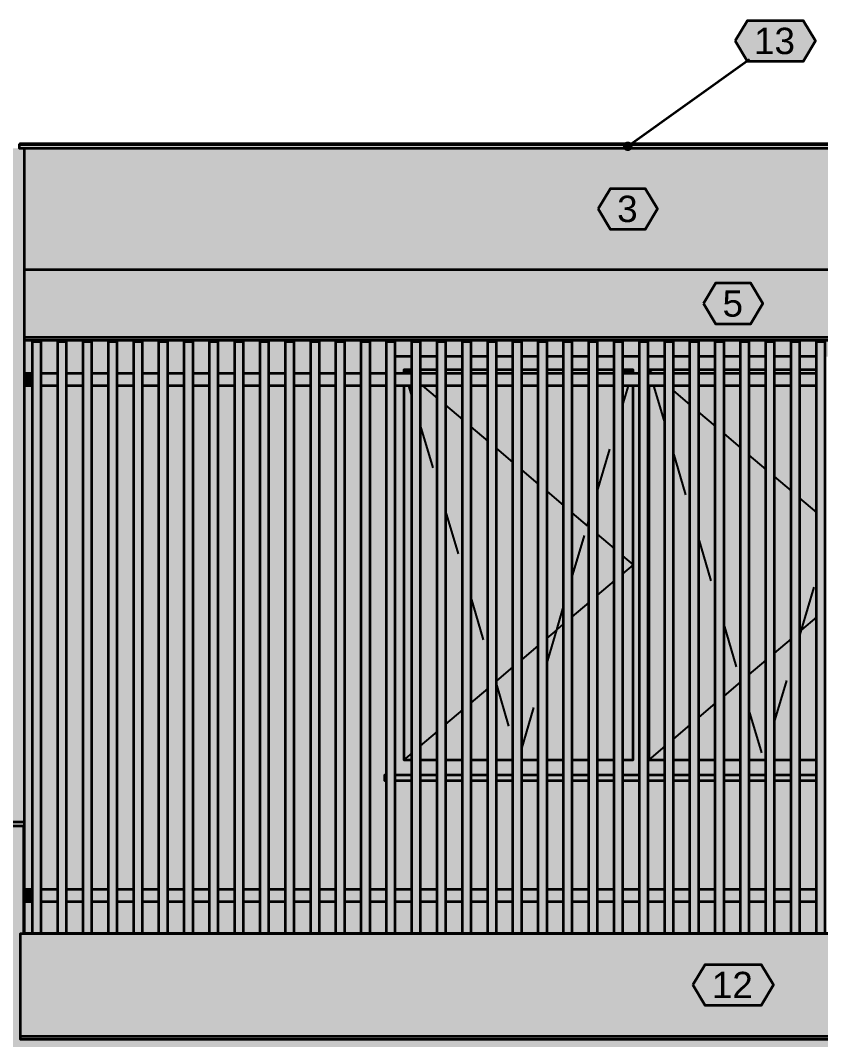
# Model space of a CAD drawing. Header units: metres. Extents: x -13 to 135, y -1 to 10.
# Drawn here: x 123.734 to 127.532, y 5.647 to 10.484 of the extents above; entities that cross this region are included whole.
import ezdxf

# ---------------------------------------------------------------- set-up
doc = ezdxf.new("R2010")
doc.units = ezdxf.units.M
doc.linetypes.add('KRESKOWA', pattern=[5.25, 4.2, -1.05])
doc.layers.add('A-ELEWACJE', color=7, linetype='Continuous', lineweight=35)
doc.layers.add('A-OPISY', color=2, linetype='Continuous', lineweight=25)
doc.styles.add('PL_ARIAL', font='arial.ttf')

msp = doc.modelspace()

# ---------------------------------------------------------------- hatches: boundary and pattern name
at = {"layer": 'A-ELEWACJE', "true_color": 0xf5f4f1}
for points in [[(120.1293, 9.876), (123.7293, 9.876), (123.7543, 9.876), (123.7543, 9.302), (123.7543, 9.3), (123.7543, 8.98), (123.7543, 8.965), (123.7543, 8.81), (123.7543, 8.75), (123.7543, 6.68), (120.7843, 6.68), (120.6593, 6.68), (120.6493, 6.68), (120.1293, 6.68)], [(130.4793, 8.98), (130.4793, 8.965), (123.7543, 8.965), (123.7543, 8.98)], [(123.7343, 5.647), (123.7343, 5.662), (130.4993, 5.662), (130.4993, 5.647)]]:
    msp.add_hatch(color=7, dxfattribs=at).paths.add_polyline_path(points)
at = {"layer": 'A-ELEWACJE', "true_color": 0x75787b}
for points in [[(129.5043, 9.876), (123.7293, 9.876), (123.7293, 9.896), (129.5043, 9.896)], [(125.4643, 6.875), (125.4643, 6.904), (125.4718, 6.904), (125.4718, 6.875)], [(125.5118, 6.875), (125.5118, 6.904), (125.5918, 6.904), (125.5918, 6.875)], [(125.6318, 6.875), (125.6318, 6.904), (125.7118, 6.904), (125.7118, 6.875)], [(125.7518, 6.875), (125.7518, 6.904), (125.8318, 6.904), (125.8318, 6.875)], [(125.8718, 6.875), (125.8718, 6.904), (125.9518, 6.904), (125.9518, 6.875)], [(125.9918, 6.875), (125.9918, 6.904), (126.0718, 6.904), (126.0718, 6.875)], [(126.1118, 6.875), (126.1118, 6.904), (126.1918, 6.904), (126.1918, 6.875)], [(126.2318, 6.875), (126.2318, 6.904), (126.3118, 6.904), (126.3118, 6.875)], [(126.3518, 6.875), (126.3518, 6.904), (126.4318, 6.904), (126.4318, 6.875)], [(126.4718, 6.875), (126.4718, 6.904), (126.5518, 6.904), (126.5518, 6.875)], [(126.5918, 6.875), (126.5918, 6.904), (126.6718, 6.904), (126.6718, 6.875)], [(126.7118, 6.875), (126.7118, 6.904), (126.7918, 6.904), (126.7918, 6.875)], [(126.8318, 6.875), (126.8318, 6.904), (126.9118, 6.904), (126.9118, 6.875)], [(126.9518, 6.875), (126.9518, 6.904), (127.0318, 6.904), (127.0318, 6.875)], [(127.0718, 6.875), (127.0718, 6.904), (127.1518, 6.904), (127.1518, 6.875)], [(127.1918, 6.875), (127.1918, 6.904), (127.2718, 6.904), (127.2718, 6.875)], [(127.3118, 6.875), (127.3118, 6.904), (127.3918, 6.904), (127.3918, 6.875)], [(127.4318, 6.875), (127.4318, 6.904), (127.5118, 6.904), (127.5118, 6.875)], [(120.1043, 6.66), (120.1043, 6.68), (123.7543, 6.68), (123.7543, 6.66)]]:
    msp.add_hatch(color=7, dxfattribs=at).paths.add_polyline_path(points)
at = {"layer": 'A-ELEWACJE', "true_color": 0x606060}
for points in [[(123.7543, 9.876), (125.4793, 9.876), (127.8793, 9.876), (129.4793, 9.876), (129.4793, 9.302), (123.7543, 9.302)], [(123.7543, 8.965), (129.4793, 8.965), (129.4793, 8.81), (129.4718, 8.81), (129.4718, 8.96), (129.4318, 8.96), (129.4318, 8.81), (129.3518, 8.81), (129.3518, 8.96), (129.3118, 8.96), (129.3118, 8.81), (129.2318, 8.81), (129.2318, 8.96), (129.1918, 8.96), (129.1918, 8.81), (129.1118, 8.81), (129.1118, 8.96), (129.0718, 8.96), (129.0718, 8.81), (128.9918, 8.81), (128.9918, 8.96), (128.9518, 8.96), (128.9518, 8.81), (128.8718, 8.81), (128.8718, 8.96), (128.8318, 8.96), (128.8318, 8.81), (128.7518, 8.81), (128.7518, 8.96), (128.7118, 8.96), (128.7118, 8.81), (128.6318, 8.81), (128.6318, 8.96), (128.5918, 8.96), (128.5918, 8.81), (128.5118, 8.81), (128.5118, 8.96), (128.4718, 8.96), (128.4718, 8.81), (128.3918, 8.81), (128.3918, 8.96), (128.3518, 8.96), (128.3518, 8.81), (128.2718, 8.81), (128.2718, 8.96), (128.2318, 8.96), (128.2318, 8.81), (128.1518, 8.81), (128.1518, 8.96), (128.1118, 8.96), (128.1118, 8.81), (128.0318, 8.81), (128.0318, 8.96), (127.9918, 8.96), (127.9918, 8.81), (127.9118, 8.81), (127.9118, 8.96), (127.8718, 8.96), (127.8718, 8.81), (127.8673, 8.81), (127.8673, 8.888), (127.7918, 8.888), (127.7918, 8.96), (127.7518, 8.96), (127.7518, 8.888), (127.6718, 8.888), (127.6718, 8.96), (127.6318, 8.96), (127.6318, 8.888), (127.5518, 8.888), (127.5518, 8.96), (127.5118, 8.96), (127.5118, 8.888), (127.4318, 8.888), (127.4318, 8.96), (127.3918, 8.96), (127.3918, 8.888), (127.3118, 8.888), (127.3118, 8.96), (127.2718, 8.96), (127.2718, 8.888), (127.1918, 8.888), (127.1918, 8.96), (127.1518, 8.96), (127.1518, 8.888), (127.0718, 8.888), (127.0718, 8.96), (127.0318, 8.96), (127.0318, 8.888), (126.9518, 8.888), (126.9518, 8.96), (126.9118, 8.96), (126.9118, 8.888), (126.8318, 8.888), (126.8318, 8.96), (126.7918, 8.96), (126.7918, 8.888), (126.7118, 8.888), (126.7118, 8.96), (126.6718, 8.96), (126.6718, 8.888), (126.5918, 8.888), (126.5918, 8.96), (126.5518, 8.96), (126.5518, 8.888), (126.4718, 8.888), (126.4718, 8.96), (126.4318, 8.96), (126.4318, 8.888), (126.3518, 8.888), (126.3518, 8.96), (126.3118, 8.96), (126.3118, 8.888), (126.2318, 8.888), (126.2318, 8.96), (126.1918, 8.96), (126.1918, 8.888), (126.1118, 8.888), (126.1118, 8.96), (126.0718, 8.96), (126.0718, 8.888), (125.9918, 8.888), (125.9918, 8.96), (125.9518, 8.96), (125.9518, 8.888), (125.8718, 8.888), (125.8718, 8.96), (125.8318, 8.96), (125.8318, 8.888), (125.7518, 8.888), (125.7518, 8.96), (125.7118, 8.96), (125.7118, 8.888), (125.6318, 8.888), (125.6318, 8.96), (125.5918, 8.96), (125.5918, 8.888), (125.5118, 8.888), (125.5118, 8.96), (125.4718, 8.96), (125.4718, 8.81), (125.3918, 8.81), (125.3918, 8.96), (125.3518, 8.96), (125.3518, 8.81), (125.2718, 8.81), (125.2718, 8.96), (125.2318, 8.96), (125.2318, 8.81), (125.1518, 8.81), (125.1518, 8.96), (125.1118, 8.96), (125.1118, 8.81), (125.0318, 8.81), (125.0318, 8.96), (124.9918, 8.96), (124.9918, 8.81), (124.9118, 8.81), (124.9118, 8.96), (124.8718, 8.96), (124.8718, 8.81), (124.7918, 8.81), (124.7918, 8.96), (124.7518, 8.96), (124.7518, 8.81), (124.6718, 8.81), (124.6718, 8.96), (124.6318, 8.96), (124.6318, 8.81), (124.5518, 8.81), (124.5518, 8.96), (124.5118, 8.96), (124.5118, 8.81), (124.4318, 8.81), (124.4318, 8.96), (124.3918, 8.96), (124.3918, 8.81), (124.3118, 8.81), (124.3118, 8.96), (124.2718, 8.96), (124.2718, 8.81), (124.1918, 8.81), (124.1918, 8.96), (124.1518, 8.96), (124.1518, 8.81), (124.0718, 8.81), (124.0718, 8.96), (124.0318, 8.96), (124.0318, 8.81), (123.9518, 8.81), (123.9518, 8.96), (123.9118, 8.96), (123.9118, 8.81), (123.8318, 8.81), (123.8318, 8.96), (123.7918, 8.96), (123.7918, 8.81), (123.7543, 8.81)], [(123.7543, 8.75), (123.7918, 8.75), (123.7918, 6.36), (123.7543, 6.36)], [(123.8318, 8.75), (123.9118, 8.75), (123.9118, 6.36), (123.8318, 6.36)], [(123.9518, 8.75), (124.0318, 8.75), (124.0318, 6.36), (123.9518, 6.36)], [(124.0718, 8.75), (124.1518, 8.75), (124.1518, 6.36), (124.0718, 6.36)], [(124.1918, 8.75), (124.2718, 8.75), (124.2718, 6.36), (124.1918, 6.36)], [(124.3118, 8.75), (124.3918, 8.75), (124.3918, 6.36), (124.3118, 6.36)], [(124.4318, 8.75), (124.5118, 8.75), (124.5118, 6.36), (124.4318, 6.36)], [(124.5518, 8.75), (124.6318, 8.75), (124.6318, 6.36), (124.5518, 6.36)], [(124.6718, 8.75), (124.7518, 8.75), (124.7518, 6.36), (124.6718, 6.36)], [(124.7918, 8.75), (124.8718, 8.75), (124.8718, 6.36), (124.7918, 6.36)], [(124.9118, 8.75), (124.9918, 8.75), (124.9918, 6.36), (124.9118, 6.36)], [(125.0318, 8.75), (125.1118, 8.75), (125.1118, 6.36), (125.0318, 6.36)], [(125.1518, 8.75), (125.2318, 8.75), (125.2318, 6.36), (125.1518, 6.36)], [(125.2718, 8.75), (125.3518, 8.75), (125.3518, 6.36), (125.2718, 6.36)], [(125.3918, 8.75), (125.4718, 8.75), (125.4718, 6.904), (125.4643, 6.904), (125.4643, 6.875), (125.4718, 6.875), (125.4718, 6.36), (125.3918, 6.36)], [(125.5918, 6.875), (125.5918, 6.36), (125.5118, 6.36), (125.5118, 6.875)], [(125.7118, 6.875), (125.7118, 6.36), (125.6318, 6.36), (125.6318, 6.875)], [(125.8318, 6.875), (125.8318, 6.36), (125.7518, 6.36), (125.7518, 6.875)], [(125.9518, 6.875), (125.9518, 6.36), (125.8718, 6.36), (125.8718, 6.875)], [(126.0718, 6.875), (126.0718, 6.36), (125.9918, 6.36), (125.9918, 6.875)], [(126.1118, 6.36), (126.1118, 6.875), (126.1918, 6.875), (126.1918, 6.36)], [(126.2318, 6.36), (126.2318, 6.875), (126.3118, 6.875), (126.3118, 6.36)], [(126.3518, 6.36), (126.3518, 6.875), (126.4318, 6.875), (126.4318, 6.36)], [(126.4718, 6.36), (126.4718, 6.875), (126.5518, 6.875), (126.5518, 6.36)], [(126.5918, 6.36), (126.5918, 6.875), (126.6718, 6.875), (126.6718, 6.36)], [(126.7118, 6.36), (126.7118, 6.875), (126.7918, 6.875), (126.7918, 6.36)], [(126.8318, 6.36), (126.8318, 6.875), (126.9118, 6.875), (126.9118, 6.36)], [(126.9518, 6.875), (127.0318, 6.875), (127.0318, 6.36), (126.9518, 6.36)], [(127.0718, 6.875), (127.1518, 6.875), (127.1518, 6.36), (127.0718, 6.36)], [(127.1918, 6.875), (127.2718, 6.875), (127.2718, 6.36), (127.1918, 6.36)], [(127.3918, 6.875), (127.3918, 6.36), (127.3118, 6.36), (127.3118, 6.875)], [(127.5118, 6.875), (127.5118, 6.36), (127.4318, 6.36), (127.4318, 6.875)], [(123.7543, 6.3), (123.7918, 6.3), (123.7918, 6.152), (123.7543, 6.152)], [(123.8318, 6.152), (123.8318, 6.3), (123.9118, 6.3), (123.9118, 6.152)], [(124.0318, 6.152), (123.9518, 6.152), (123.9518, 6.3), (124.0318, 6.3)], [(124.1518, 6.152), (124.0718, 6.152), (124.0718, 6.3), (124.1518, 6.3)], [(124.2718, 6.152), (124.1918, 6.152), (124.1918, 6.3), (124.2718, 6.3)], [(124.3918, 6.152), (124.3118, 6.152), (124.3118, 6.3), (124.3918, 6.3)], [(124.5118, 6.152), (124.4318, 6.152), (124.4318, 6.3), (124.5118, 6.3)], [(124.6318, 6.3), (124.6318, 6.152), (124.5518, 6.152), (124.5518, 6.3)], [(124.7518, 6.3), (124.7518, 6.152), (124.6718, 6.152), (124.6718, 6.3)], [(124.8718, 6.3), (124.8718, 6.152), (124.7918, 6.152), (124.7918, 6.3)], [(124.9918, 6.3), (124.9918, 6.152), (124.9118, 6.152), (124.9118, 6.3)], [(125.0318, 6.152), (125.0318, 6.3), (125.1118, 6.3), (125.1118, 6.152)], [(125.2318, 6.3), (125.2318, 6.152), (125.1518, 6.152), (125.1518, 6.3)], [(125.3518, 6.3), (125.3518, 6.152), (125.2718, 6.152), (125.2718, 6.3)], [(125.4718, 6.3), (125.4718, 6.152), (125.3918, 6.152), (125.3918, 6.3)], [(125.5918, 6.3), (125.5918, 6.152), (125.5118, 6.152), (125.5118, 6.3)], [(125.7118, 6.3), (125.7118, 6.152), (125.6318, 6.152), (125.6318, 6.3)], [(125.8318, 6.3), (125.8318, 6.152), (125.7518, 6.152), (125.7518, 6.3)], [(125.9518, 6.3), (125.9518, 6.152), (125.8718, 6.152), (125.8718, 6.3)], [(126.0718, 6.3), (126.0718, 6.152), (125.9918, 6.152), (125.9918, 6.3)], [(126.1118, 6.152), (126.1118, 6.3), (126.1918, 6.3), (126.1918, 6.152)], [(126.2318, 6.152), (126.2318, 6.3), (126.3118, 6.3), (126.3118, 6.152)], [(126.3518, 6.152), (126.3518, 6.3), (126.4318, 6.3), (126.4318, 6.152)], [(126.4718, 6.152), (126.4718, 6.3), (126.5518, 6.3), (126.5518, 6.152)], [(126.5918, 6.152), (126.5918, 6.3), (126.6718, 6.3), (126.6718, 6.152)], [(126.7118, 6.152), (126.7118, 6.3), (126.7918, 6.3), (126.7918, 6.152)], [(126.8318, 6.152), (126.8318, 6.3), (126.9118, 6.3), (126.9118, 6.152)], [(126.9518, 6.3), (127.0318, 6.3), (127.0318, 6.152), (126.9518, 6.152)], [(127.0718, 6.3), (127.1518, 6.3), (127.1518, 6.152), (127.0718, 6.152)], [(127.1918, 6.3), (127.2718, 6.3), (127.2718, 6.152), (127.1918, 6.152)], [(127.3918, 6.3), (127.3918, 6.152), (127.3118, 6.152), (127.3118, 6.3)], [(127.5118, 6.3), (127.5118, 6.152), (127.4318, 6.152), (127.4318, 6.3)]]:
    msp.add_hatch(color=7, dxfattribs=at).paths.add_polyline_path(points)
at = {"layer": 'A-ELEWACJE', "true_color": 0x797d80}
for points in [[(123.7543, 9.302), (130.4793, 9.302), (130.4793, 9.3), (123.7543, 9.3)], [(123.7543, 6.152), (130.4793, 6.152), (130.4793, 6.15), (123.7543, 6.15)]]:
    msp.add_hatch(color=7, dxfattribs=at).paths.add_polyline_path(points)
at = {"layer": 'A-ELEWACJE', "true_color": 0xbab7af}
msp.add_hatch(color=7, dxfattribs=at).paths.add_polyline_path([(123.7543, 9.3), (130.4793, 9.3), (130.4793, 8.98), (123.7543, 8.98)])
at = {"layer": 'A-ELEWACJE', "true_color": 0xa37650}
for points in [[(123.7918, 8.96), (123.8318, 8.96), (123.8318, 6.152), (123.7918, 6.152)], [(123.9518, 8.96), (123.9518, 6.152), (123.9118, 6.152), (123.9118, 8.96)], [(124.0318, 8.96), (124.0718, 8.96), (124.0718, 6.152), (124.0318, 6.152)], [(124.1918, 8.96), (124.1918, 6.152), (124.1518, 6.152), (124.1518, 8.96)], [(124.3118, 8.96), (124.3118, 6.152), (124.2718, 6.152), (124.2718, 8.96)], [(124.3918, 8.96), (124.4318, 8.96), (124.4318, 6.152), (124.3918, 6.152)], [(124.5518, 8.96), (124.5518, 6.152), (124.5118, 6.152), (124.5118, 8.96)], [(124.6718, 8.96), (124.6718, 6.152), (124.6318, 6.152), (124.6318, 8.96)], [(124.7518, 8.96), (124.7918, 8.96), (124.7918, 6.152), (124.7518, 6.152)], [(124.9118, 8.96), (124.9118, 6.152), (124.8718, 6.152), (124.8718, 8.96)], [(125.0318, 8.96), (125.0318, 6.152), (124.9918, 6.152), (124.9918, 8.96)], [(125.1118, 8.96), (125.1518, 8.96), (125.1518, 6.152), (125.1118, 6.152)], [(125.2718, 8.96), (125.2718, 6.152), (125.2318, 6.152), (125.2318, 8.96)], [(125.3918, 8.96), (125.3918, 6.152), (125.3518, 6.152), (125.3518, 8.96)], [(125.4718, 8.96), (125.5118, 8.96), (125.5118, 6.152), (125.4718, 6.152)], [(125.6318, 8.96), (125.6318, 6.152), (125.5918, 6.152), (125.5918, 8.96)], [(125.7518, 8.96), (125.7518, 6.152), (125.7118, 6.152), (125.7118, 8.96)], [(125.8718, 8.96), (125.8718, 6.152), (125.8318, 6.152), (125.8318, 8.96)], [(125.9518, 8.96), (125.9918, 8.96), (125.9918, 6.152), (125.9518, 6.152)], [(126.1118, 8.96), (126.1118, 6.152), (126.0718, 6.152), (126.0718, 8.96)], [(126.2318, 8.96), (126.2318, 6.152), (126.1918, 6.152), (126.1918, 8.96)], [(126.3118, 8.96), (126.3518, 8.96), (126.3518, 6.152), (126.3118, 6.152)], [(126.4718, 8.96), (126.4718, 6.152), (126.4318, 6.152), (126.4318, 8.96)], [(126.5918, 8.96), (126.5918, 6.152), (126.5518, 6.152), (126.5518, 8.96)], [(126.6718, 8.96), (126.7118, 8.96), (126.7118, 6.152), (126.6718, 6.152)], [(126.8318, 8.96), (126.8318, 6.152), (126.7918, 6.152), (126.7918, 8.96)], [(126.9518, 8.96), (126.9518, 6.152), (126.9118, 6.152), (126.9118, 8.96)], [(127.0318, 8.96), (127.0718, 8.96), (127.0718, 6.152), (127.0318, 6.152)], [(127.1918, 8.96), (127.1918, 6.152), (127.1518, 6.152), (127.1518, 8.96)], [(127.3118, 8.96), (127.3118, 6.152), (127.2718, 6.152), (127.2718, 8.96)], [(127.3918, 8.96), (127.4318, 8.96), (127.4318, 6.152), (127.3918, 6.152)], [(127.5518, 8.96), (127.5518, 6.152), (127.5118, 6.152), (127.5118, 8.96)]]:
    msp.add_hatch(color=7, dxfattribs=at).paths.add_polyline_path(points)
at = {"layer": 'A-ELEWACJE', "true_color": 0x6a6d70}
for points in [[(125.5543, 8.825), (125.5543, 8.81), (125.5118, 8.81), (125.5118, 8.888), (125.5918, 8.888), (125.5918, 8.825)], [(125.6318, 8.825), (125.6318, 8.888), (125.7118, 8.888), (125.7118, 8.825)], [(125.7518, 8.825), (125.7518, 8.888), (125.8318, 8.888), (125.8318, 8.825)], [(125.8718, 8.825), (125.8718, 8.888), (125.9518, 8.888), (125.9518, 8.825)], [(125.9918, 8.825), (125.9918, 8.888), (126.0718, 8.888), (126.0718, 8.825)], [(126.1118, 8.825), (126.1118, 8.888), (126.1918, 8.888), (126.1918, 8.825)], [(126.2318, 8.825), (126.2318, 8.888), (126.3118, 8.888), (126.3118, 8.825)], [(126.3518, 8.825), (126.3518, 8.888), (126.4318, 8.888), (126.4318, 8.825)], [(126.4718, 8.825), (126.4718, 8.888), (126.5518, 8.888), (126.5518, 8.825)], [(126.6418, 8.825), (126.5918, 8.825), (126.5918, 8.888), (126.6718, 8.888), (126.6718, 8.81), (126.6418, 8.81)], [(126.7168, 8.825), (126.7168, 8.81), (126.7118, 8.81), (126.7118, 8.888), (126.7918, 8.888), (126.7918, 8.825)], [(126.8318, 8.825), (126.8318, 8.888), (126.9118, 8.888), (126.9118, 8.825)], [(126.9518, 8.825), (126.9518, 8.888), (127.0318, 8.888), (127.0318, 8.825)], [(127.0718, 8.825), (127.0718, 8.888), (127.1518, 8.888), (127.1518, 8.825)], [(127.1918, 8.825), (127.1918, 8.888), (127.2718, 8.888), (127.2718, 8.825)], [(127.3118, 8.825), (127.3118, 8.888), (127.3918, 8.888), (127.3918, 8.825)], [(127.4318, 8.825), (127.4318, 8.888), (127.5118, 8.888), (127.5118, 8.825)], [(125.5918, 6.975), (125.5918, 6.904), (125.5118, 6.904), (125.5118, 8.75), (125.5543, 8.75), (125.5543, 6.975)], [(126.6418, 6.975), (126.6418, 8.75), (126.6718, 8.75), (126.6718, 6.904), (126.5918, 6.904), (126.5918, 6.975)], [(126.7168, 6.975), (126.7918, 6.975), (126.7918, 6.904), (126.7118, 6.904), (126.7118, 8.75), (126.7168, 8.75)], [(125.7118, 6.975), (125.7118, 6.904), (125.6318, 6.904), (125.6318, 6.975)], [(125.8318, 6.975), (125.8318, 6.904), (125.7518, 6.904), (125.7518, 6.975)], [(125.9518, 6.975), (125.9518, 6.904), (125.8718, 6.904), (125.8718, 6.975)], [(126.0718, 6.975), (126.0718, 6.904), (125.9918, 6.904), (125.9918, 6.975)], [(126.1918, 6.975), (126.1918, 6.904), (126.1118, 6.904), (126.1118, 6.975)], [(126.3118, 6.975), (126.3118, 6.904), (126.2318, 6.904), (126.2318, 6.975)], [(126.4318, 6.975), (126.4318, 6.904), (126.3518, 6.904), (126.3518, 6.975)], [(126.5518, 6.975), (126.5518, 6.904), (126.4718, 6.904), (126.4718, 6.975)], [(126.9118, 6.975), (126.9118, 6.904), (126.8318, 6.904), (126.8318, 6.975)], [(127.0318, 6.975), (127.0318, 6.904), (126.9518, 6.904), (126.9518, 6.975)], [(127.1518, 6.975), (127.1518, 6.904), (127.0718, 6.904), (127.0718, 6.975)], [(127.2718, 6.975), (127.2718, 6.904), (127.1918, 6.904), (127.1918, 6.975)], [(127.3918, 6.975), (127.3918, 6.904), (127.3118, 6.904), (127.3118, 6.975)], [(127.5118, 6.975), (127.5118, 6.904), (127.4318, 6.904), (127.4318, 6.975)]]:
    msp.add_hatch(color=7, dxfattribs=at).paths.add_polyline_path(points)
at = {"layer": 'A-ELEWACJE', "true_color": 0x6b6e70}
for points in [[(123.7543, 8.81), (123.7918, 8.81), (123.7918, 8.75), (123.7543, 8.75)], [(123.9118, 8.81), (123.9118, 8.75), (123.8318, 8.75), (123.8318, 8.81)], [(124.0318, 8.81), (124.0318, 8.75), (123.9518, 8.75), (123.9518, 8.81)], [(124.1518, 8.81), (124.1518, 8.75), (124.0718, 8.75), (124.0718, 8.81)], [(124.2718, 8.81), (124.2718, 8.75), (124.1918, 8.75), (124.1918, 8.81)], [(124.3918, 8.81), (124.3918, 8.75), (124.3118, 8.75), (124.3118, 8.81)], [(124.5118, 8.81), (124.5118, 8.75), (124.4318, 8.75), (124.4318, 8.81)], [(124.6318, 8.81), (124.6318, 8.75), (124.5518, 8.75), (124.5518, 8.81)], [(124.7518, 8.81), (124.7518, 8.75), (124.6718, 8.75), (124.6718, 8.81)], [(124.8718, 8.81), (124.8718, 8.75), (124.7918, 8.75), (124.7918, 8.81)], [(124.9918, 8.81), (124.9918, 8.75), (124.9118, 8.75), (124.9118, 8.81)], [(125.1118, 8.81), (125.1118, 8.75), (125.0318, 8.75), (125.0318, 8.81)], [(125.2318, 8.81), (125.2318, 8.75), (125.1518, 8.75), (125.1518, 8.81)], [(125.3518, 8.81), (125.3518, 8.75), (125.2718, 8.75), (125.2718, 8.81)], [(125.4718, 8.81), (125.4718, 8.75), (125.3918, 8.75), (125.3918, 8.81)], [(125.5918, 8.81), (125.5918, 8.75), (125.5118, 8.75), (125.5118, 8.81)], [(125.7118, 8.81), (125.7118, 8.75), (125.6318, 8.75), (125.6318, 8.81)], [(125.8318, 8.81), (125.8318, 8.75), (125.7518, 8.75), (125.7518, 8.81)], [(125.9518, 8.81), (125.9518, 8.75), (125.8718, 8.75), (125.8718, 8.81)], [(126.0718, 8.81), (126.0718, 8.75), (125.9918, 8.75), (125.9918, 8.81)], [(126.1918, 8.81), (126.1918, 8.75), (126.1118, 8.75), (126.1118, 8.81)], [(126.3118, 8.81), (126.3118, 8.75), (126.2318, 8.75), (126.2318, 8.81)], [(126.4318, 8.81), (126.4318, 8.75), (126.3518, 8.75), (126.3518, 8.81)], [(126.5518, 8.81), (126.5518, 8.75), (126.4718, 8.75), (126.4718, 8.81)], [(126.6718, 8.81), (126.6718, 8.75), (126.5918, 8.75), (126.5918, 8.81)], [(126.7918, 8.81), (126.7918, 8.75), (126.7118, 8.75), (126.7118, 8.81)], [(126.9118, 8.81), (126.9118, 8.75), (126.8318, 8.75), (126.8318, 8.81)], [(127.0318, 8.81), (127.0318, 8.75), (126.9518, 8.75), (126.9518, 8.81)], [(127.1518, 8.81), (127.1518, 8.75), (127.0718, 8.75), (127.0718, 8.81)], [(127.2718, 8.81), (127.2718, 8.75), (127.1918, 8.75), (127.1918, 8.81)], [(127.3918, 8.81), (127.3918, 8.75), (127.3118, 8.75), (127.3118, 8.81)], [(127.5118, 8.81), (127.5118, 8.75), (127.4318, 8.75), (127.4318, 8.81)], [(123.7543, 6.36), (123.7918, 6.36), (123.7918, 6.3), (123.7543, 6.3)], [(123.9118, 6.36), (123.9118, 6.3), (123.8318, 6.3), (123.8318, 6.36)], [(124.0318, 6.36), (124.0318, 6.3), (123.9518, 6.3), (123.9518, 6.36)], [(124.1518, 6.36), (124.1518, 6.3), (124.0718, 6.3), (124.0718, 6.36)], [(124.2718, 6.36), (124.2718, 6.3), (124.1918, 6.3), (124.1918, 6.36)], [(124.3918, 6.36), (124.3918, 6.3), (124.3118, 6.3), (124.3118, 6.36)], [(124.5118, 6.36), (124.5118, 6.3), (124.4318, 6.3), (124.4318, 6.36)], [(124.6318, 6.36), (124.6318, 6.3), (124.5518, 6.3), (124.5518, 6.36)], [(124.7518, 6.36), (124.7518, 6.3), (124.6718, 6.3), (124.6718, 6.36)], [(124.8718, 6.36), (124.8718, 6.3), (124.7918, 6.3), (124.7918, 6.36)], [(124.9918, 6.36), (124.9918, 6.3), (124.9118, 6.3), (124.9118, 6.36)], [(125.1118, 6.36), (125.1118, 6.3), (125.0318, 6.3), (125.0318, 6.36)], [(125.2318, 6.36), (125.2318, 6.3), (125.1518, 6.3), (125.1518, 6.36)], [(125.3518, 6.36), (125.3518, 6.3), (125.2718, 6.3), (125.2718, 6.36)], [(125.4718, 6.36), (125.4718, 6.3), (125.3918, 6.3), (125.3918, 6.36)], [(125.5918, 6.36), (125.5918, 6.3), (125.5118, 6.3), (125.5118, 6.36)], [(125.7118, 6.36), (125.7118, 6.3), (125.6318, 6.3), (125.6318, 6.36)], [(125.8318, 6.36), (125.8318, 6.3), (125.7518, 6.3), (125.7518, 6.36)], [(125.9518, 6.36), (125.9518, 6.3), (125.8718, 6.3), (125.8718, 6.36)], [(126.0718, 6.36), (126.0718, 6.3), (125.9918, 6.3), (125.9918, 6.36)], [(126.1918, 6.36), (126.1918, 6.3), (126.1118, 6.3), (126.1118, 6.36)], [(126.3118, 6.36), (126.3118, 6.3), (126.2318, 6.3), (126.2318, 6.36)], [(126.4318, 6.36), (126.4318, 6.3), (126.3518, 6.3), (126.3518, 6.36)], [(126.5518, 6.36), (126.5518, 6.3), (126.4718, 6.3), (126.4718, 6.36)], [(126.6718, 6.36), (126.6718, 6.3), (126.5918, 6.3), (126.5918, 6.36)], [(126.7918, 6.36), (126.7918, 6.3), (126.7118, 6.3), (126.7118, 6.36)], [(126.9118, 6.36), (126.9118, 6.3), (126.8318, 6.3), (126.8318, 6.36)], [(127.0318, 6.36), (127.0318, 6.3), (126.9518, 6.3), (126.9518, 6.36)], [(127.1518, 6.36), (127.1518, 6.3), (127.0718, 6.3), (127.0718, 6.36)], [(127.2718, 6.36), (127.2718, 6.3), (127.1918, 6.3), (127.1918, 6.36)], [(127.3918, 6.36), (127.3918, 6.3), (127.3118, 6.3), (127.3118, 6.36)], [(127.5118, 6.36), (127.5118, 6.3), (127.4318, 6.3), (127.4318, 6.36)]]:
    msp.add_hatch(color=7, dxfattribs=at).paths.add_polyline_path(points)
at = {"layer": 'A-ELEWACJE', "true_color": 0xa9c3cd}
for points in [[(125.5543, 8.825), (125.5918, 8.825), (125.5918, 8.81), (125.5543, 8.81)], [(125.7118, 8.825), (125.7118, 8.81), (125.6318, 8.81), (125.6318, 8.825)], [(125.8318, 8.825), (125.8318, 8.81), (125.7518, 8.81), (125.7518, 8.825)], [(125.9518, 8.825), (125.9518, 8.81), (125.8718, 8.81), (125.8718, 8.825)], [(126.0718, 8.825), (126.0718, 8.81), (125.9918, 8.81), (125.9918, 8.825)], [(126.1918, 8.825), (126.1918, 8.81), (126.1118, 8.81), (126.1118, 8.825)], [(126.3118, 8.825), (126.3118, 8.81), (126.2318, 8.81), (126.2318, 8.825)], [(126.4318, 8.825), (126.4318, 8.81), (126.3518, 8.81), (126.3518, 8.825)], [(126.5518, 8.825), (126.5518, 8.81), (126.4718, 8.81), (126.4718, 8.825)], [(126.6418, 8.825), (126.6418, 8.81), (126.5918, 8.81), (126.5918, 8.825)], [(126.7168, 8.825), (126.7918, 8.825), (126.7918, 8.81), (126.7168, 8.81)], [(126.9118, 8.825), (126.9118, 8.81), (126.8318, 8.81), (126.8318, 8.825)], [(127.0318, 8.825), (127.0318, 8.81), (126.9518, 8.81), (126.9518, 8.825)], [(127.1518, 8.825), (127.1518, 8.81), (127.0718, 8.81), (127.0718, 8.825)], [(127.2718, 8.825), (127.2718, 8.81), (127.1918, 8.81), (127.1918, 8.825)], [(127.3918, 8.825), (127.3918, 8.81), (127.3118, 8.81), (127.3118, 8.825)], [(127.5118, 8.825), (127.5118, 8.81), (127.4318, 8.81), (127.4318, 8.825)], [(125.5543, 8.75), (125.5918, 8.75), (125.5918, 6.975), (125.5543, 6.975)], [(125.6318, 6.975), (125.6318, 8.75), (125.7118, 8.75), (125.7118, 6.975)], [(125.7518, 6.975), (125.7518, 8.75), (125.8318, 8.75), (125.8318, 6.975)], [(125.8718, 6.975), (125.8718, 8.75), (125.9518, 8.75), (125.9518, 6.975)], [(125.9918, 6.975), (125.9918, 8.75), (126.0718, 8.75), (126.0718, 6.975)], [(126.1118, 6.975), (126.1118, 8.75), (126.1918, 8.75), (126.1918, 6.975)], [(126.2318, 6.975), (126.2318, 8.75), (126.3118, 8.75), (126.3118, 6.975)], [(126.3518, 6.975), (126.3518, 8.75), (126.4318, 8.75), (126.4318, 6.975)], [(126.4718, 6.975), (126.4718, 8.75), (126.5518, 8.75), (126.5518, 6.975)], [(126.6418, 6.975), (126.5918, 6.975), (126.5918, 8.75), (126.6418, 8.75)], [(126.7168, 8.75), (126.7918, 8.75), (126.7918, 6.975), (126.7168, 6.975)], [(126.8318, 6.975), (126.8318, 8.75), (126.9118, 8.75), (126.9118, 6.975)], [(126.9518, 6.975), (126.9518, 8.75), (127.0318, 8.75), (127.0318, 6.975)], [(127.0718, 6.975), (127.0718, 8.75), (127.1518, 8.75), (127.1518, 6.975)], [(127.1918, 6.975), (127.1918, 8.75), (127.2718, 8.75), (127.2718, 6.975)], [(127.3118, 6.975), (127.3118, 8.75), (127.3918, 8.75), (127.3918, 6.975)], [(127.4318, 6.975), (127.4318, 8.75), (127.5118, 8.75), (127.5118, 6.975)]]:
    msp.add_hatch(color=7, dxfattribs=at).paths.add_polyline_path(points)
at = {"layer": 'A-ELEWACJE', "true_color": 0x979a9e}
msp.add_hatch(color=7, dxfattribs=at).paths.add_polyline_path([(120.1343, 6.66), (120.1414, 6.66), (123.7493, 6.66), (123.7493, 6.15), (123.7343, 6.15), (123.7343, 5.93), (123.1793, 5.93), (121.3793, 5.93), (120.1393, 5.93), (120.1393, 6.15), (120.1343, 6.15)])
at = {"layer": 'A-ELEWACJE', "true_color": 0xbebbb4}
msp.add_hatch(color=7, dxfattribs=at).paths.add_polyline_path([(123.7543, 6.66), (123.7543, 6.36), (123.7543, 6.3), (123.7543, 6.152), (123.7543, 6.15), (123.7493, 6.15), (123.7493, 6.66)])
at = {"layer": 'A-ELEWACJE', "true_color": 0x7e8183}
msp.add_hatch(color=7, dxfattribs=at).paths.add_polyline_path([(130.4993, 5.662), (123.7343, 5.662), (123.7343, 6.15), (130.4993, 6.15)])
at = {"layer": 'A-ELEWACJE', "true_color": 0xf5f4f1}
h = msp.add_hatch(color=7, dxfattribs=at)
h.paths.add_polyline_path([(121.3793, 5.93), (123.1793, 5.93), (123.7343, 5.93), (123.7343, 5.662), (123.7343, 5.647), (123.7543, 5.647), (129.4793, 5.647), (129.4793, 3.002), (124.0543, 3.002), (124.0543, 3), (124.0543, 2.7), (124.0543, 2.685), (125.5913, 2.685), (125.5913, 0), (127.9673, 0), (127.9673, 2.685), (129.4793, 2.685), (129.4793, -0.02), (124.0543, -0.02), (124.0543, -0.05), (124.0543, -0.291), (123.8293, -0.2897), (123.5793, -0.2882), (123.3293, -0.2867), (123.0793, -0.2852), (122.8293, -0.2837), (122.5793, -0.2822), (122.3293, -0.2807), (122.0793, -0.2792), (121.8293, -0.2777), (121.5793, -0.2762), (121.3293, -0.2747), (121.0793, -0.2732), (120.8293, -0.2717), (120.5793, -0.2702), (120.3293, -0.2687), (120.1293, -0.2675), (120.1293, 3), (120.1293, 5.93)])
h.paths.add_polyline_path([(121.5913, 0.904), (121.5643, 0.904), (121.5643, 0.875), (123.3943, 0.875), (123.3943, 0.904), (123.3673, 0.904), (123.3673, 2.388), (121.5913, 2.388)], flags=0)
h.paths.add_polyline_path([(121.3913, 4.054), (121.3643, 4.054), (121.3643, 4.025), (123.1943, 4.025), (123.1943, 4.054), (123.1673, 4.054), (123.1673, 5.538), (121.3913, 5.538)], flags=0)
h.paths.add_polyline_path([(126.3913, 4.054), (126.3643, 4.054), (126.3643, 4.025), (128.1943, 4.025), (128.1943, 4.054), (128.1673, 4.054), (128.1673, 5.538), (126.3913, 5.538)], flags=0)
at = {"layer": 'A-OPISY', "true_color": 0xffffff}
for points in [[(127.1257, 10.386), (127.1842, 10.4835), (127.4493, 10.4835), (127.5078, 10.386), (127.4493, 10.2885), (127.1842, 10.2885)], [(126.4763, 9.589), (126.5348, 9.6865), (126.6988, 9.6865), (126.7573, 9.589), (126.6988, 9.4915), (126.5348, 9.4915)], [(126.9763, 9.14), (127.0348, 9.2375), (127.1988, 9.2375), (127.2573, 9.14), (127.1988, 9.0425), (127.0348, 9.0425)], [(126.9257, 5.906), (126.9842, 6.0035), (127.2493, 6.0035), (127.3078, 5.906), (127.2493, 5.8085), (126.9842, 5.8085)]]:
    msp.add_hatch(color=7, dxfattribs=at).paths.add_polyline_path(points)
at = {"layer": 'A-OPISY', "true_color": 0x000000}
msp.add_hatch(color=7, dxfattribs=at).paths.add_polyline_path([(126.6393, 9.886), (126.6385, 9.8918), (126.6363, 9.8973), (126.6327, 9.9019), (126.628, 9.9055), (126.6226, 9.9077), (126.6168, 9.9085), (126.611, 9.9077), (126.6055, 9.9055), (126.6009, 9.9019), (126.5973, 9.8973), (126.5951, 9.8918), (126.5943, 9.886), (126.5951, 9.8802), (126.5973, 9.8748), (126.6009, 9.8701), (126.6055, 9.8665), (126.611, 9.8643), (126.6168, 9.8635), (126.6226, 9.8643), (126.628, 9.8665), (126.6327, 9.8701), (126.6363, 9.8748), (126.6385, 9.8802)])

# ---------------------------------------------------------------- linework, layer by layer
at = {"layer": 'A-ELEWACJE', "lineweight": 35, "ltscale": 0.05}
for points in [[(129.5043, 9.876), (123.7293, 9.876), (123.7293, 9.896), (129.5043, 9.896), (129.5043, 9.876)], [(123.7543, 9.3024), (123.7543, 9.8756)], [(123.7543, 9.3), (123.7543, 9.302), (130.4793, 9.302), (130.4793, 9.3), (123.7543, 9.3)], [(123.7543, 8.9804), (123.7543, 9.2996)], [(123.7543, 8.98), (130.4793, 8.98), (130.4793, 8.965), (123.7543, 8.965), (123.7543, 8.98)], [(123.7543, 8.8104), (123.7543, 8.9646)], [(123.7918, 6.1524), (123.7918, 8.96), (123.8318, 8.96), (123.8318, 6.1524)], [(123.9118, 6.1524), (123.9118, 8.96), (123.9518, 8.96), (123.9518, 6.1524)], [(124.0318, 6.1524), (124.0318, 8.96), (124.0718, 8.96), (124.0718, 6.1524)], [(124.1518, 6.1524), (124.1518, 8.96), (124.1918, 8.96), (124.1918, 6.1524)], [(124.2718, 6.1524), (124.2718, 8.96), (124.3118, 8.96), (124.3118, 6.1524)], [(124.3918, 6.1524), (124.3918, 8.96), (124.4318, 8.96), (124.4318, 6.1524)], [(124.5118, 6.1524), (124.5118, 8.96), (124.5518, 8.96), (124.5518, 6.1524)], [(124.6318, 6.1524), (124.6318, 8.96), (124.6718, 8.96), (124.6718, 6.1524)], [(124.7518, 6.1524), (124.7518, 8.96), (124.7918, 8.96), (124.7918, 6.1524)], [(124.8718, 6.1524), (124.8718, 8.96), (124.9118, 8.96), (124.9118, 6.1524)], [(124.9918, 6.1524), (124.9918, 8.96), (125.0318, 8.96), (125.0318, 6.1524)], [(125.1118, 6.1524), (125.1118, 8.96), (125.1518, 8.96), (125.1518, 6.1524)], [(125.2318, 6.1524), (125.2318, 8.96), (125.2718, 8.96), (125.2718, 6.1524)], [(125.3518, 6.1524), (125.3518, 8.96), (125.3918, 8.96), (125.3918, 6.1524)], [(125.4718, 6.1524), (125.4718, 8.96), (125.5118, 8.96), (125.5118, 6.1524)], [(125.5918, 6.1524), (125.5918, 8.96), (125.6318, 8.96), (125.6318, 6.1524)], [(125.7118, 6.1524), (125.7118, 8.96), (125.7518, 8.96), (125.7518, 6.1524)], [(125.8318, 6.1524), (125.8318, 8.96), (125.8718, 8.96), (125.8718, 6.1524)], [(125.9518, 6.1524), (125.9518, 8.96), (125.9918, 8.96), (125.9918, 6.1524)], [(126.0718, 6.1524), (126.0718, 8.96), (126.1118, 8.96), (126.1118, 6.1524)], [(126.1918, 6.1524), (126.1918, 8.96), (126.2318, 8.96), (126.2318, 6.1524)], [(126.3118, 6.1524), (126.3118, 8.96), (126.3518, 8.96), (126.3518, 6.1524)], [(126.4318, 6.1524), (126.4318, 8.96), (126.4718, 8.96), (126.4718, 6.1524)], [(126.5518, 6.1524), (126.5518, 8.96), (126.5918, 8.96), (126.5918, 6.1524)], [(126.6718, 6.1524), (126.6718, 8.96), (126.7118, 8.96), (126.7118, 6.1524)], [(126.7918, 6.1524), (126.7918, 8.96), (126.8318, 8.96), (126.8318, 6.1524)], [(126.9118, 6.1524), (126.9118, 8.96), (126.9518, 8.96), (126.9518, 6.1524)], [(127.0318, 6.1524), (127.0318, 8.96), (127.0718, 8.96), (127.0718, 6.1524)], [(127.1518, 6.1524), (127.1518, 8.96), (127.1918, 8.96), (127.1918, 6.1524)], [(127.2718, 6.1524), (127.2718, 8.96), (127.3118, 8.96), (127.3118, 6.1524)], [(127.3918, 6.1524), (127.3918, 8.96), (127.4318, 8.96), (127.4318, 6.1524)], [(127.5118, 6.1524), (127.5118, 8.96), (127.5518, 8.96), (127.5518, 6.1524)], [(125.5914, 8.888), (125.5122, 8.888)], [(125.7114, 8.888), (125.6322, 8.888)], [(125.8314, 8.888), (125.7522, 8.888)], [(125.9514, 8.888), (125.8722, 8.888)], [(126.0714, 8.888), (125.9922, 8.888)], [(126.1914, 8.888), (126.1122, 8.888)], [(126.3114, 8.888), (126.2322, 8.888)], [(126.4314, 8.888), (126.3522, 8.888)], [(126.5514, 8.888), (126.4722, 8.888)], [(126.6714, 8.888), (126.5922, 8.888)], [(126.7914, 8.888), (126.7122, 8.888)], [(126.9114, 8.888), (126.8322, 8.888)], [(127.0314, 8.888), (126.9522, 8.888)], [(127.1514, 8.888), (127.0722, 8.888)], [(127.2714, 8.888), (127.1922, 8.888)], [(127.3914, 8.888), (127.3122, 8.888)], [(127.5114, 8.888), (127.4322, 8.888)], [(123.7914, 8.75), (123.7543, 8.75), (123.7543, 8.81), (123.7914, 8.81)], [(123.8322, 8.81), (123.9114, 8.81)], [(123.9522, 8.81), (124.0314, 8.81)], [(124.0722, 8.81), (124.1514, 8.81)], [(124.1922, 8.81), (124.2714, 8.81)], [(124.3122, 8.81), (124.3914, 8.81)], [(124.4322, 8.81), (124.5114, 8.81)], [(124.5522, 8.81), (124.6314, 8.81)], [(124.6722, 8.81), (124.7514, 8.81)], [(124.7922, 8.81), (124.8714, 8.81)], [(124.9122, 8.81), (124.9914, 8.81)], [(125.0322, 8.81), (125.1114, 8.81)], [(125.1522, 8.81), (125.2314, 8.81)], [(125.2722, 8.81), (125.3514, 8.81)], [(125.3922, 8.81), (125.4714, 8.81)], [(125.5122, 8.81), (125.5914, 8.81)], [(125.5914, 8.825), (125.5543, 8.825), (125.5543, 8.8104)], [(125.7114, 8.825), (125.6322, 8.825)], [(125.6322, 8.81), (125.7114, 8.81)], [(125.8314, 8.825), (125.7522, 8.825)], [(125.7522, 8.81), (125.8314, 8.81)], [(125.9514, 8.825), (125.8722, 8.825)], [(125.8722, 8.81), (125.9514, 8.81)], [(126.0714, 8.825), (125.9922, 8.825)], [(125.9922, 8.81), (126.0714, 8.81)], [(126.1914, 8.825), (126.1122, 8.825)], [(126.1122, 8.81), (126.1914, 8.81)], [(126.3114, 8.825), (126.2322, 8.825)], [(126.2322, 8.81), (126.3114, 8.81)], [(126.4314, 8.825), (126.3522, 8.825)], [(126.3522, 8.81), (126.4314, 8.81)], [(126.5514, 8.825), (126.4722, 8.825)], [(126.4722, 8.81), (126.5514, 8.81)], [(126.6418, 8.8104), (126.6418, 8.825), (126.5922, 8.825)], [(126.5922, 8.81), (126.6714, 8.81)], [(126.7122, 8.81), (126.7914, 8.81)], [(126.7914, 8.825), (126.7168, 8.825), (126.7168, 8.8104)], [(126.9114, 8.825), (126.8322, 8.825)], [(126.8322, 8.81), (126.9114, 8.81)], [(127.0314, 8.825), (126.9522, 8.825)], [(126.9522, 8.81), (127.0314, 8.81)], [(127.1514, 8.825), (127.0722, 8.825)], [(127.0722, 8.81), (127.1514, 8.81)], [(127.2714, 8.825), (127.1922, 8.825)], [(127.1922, 8.81), (127.2714, 8.81)], [(127.3914, 8.825), (127.3122, 8.825)], [(127.3122, 8.81), (127.3914, 8.81)], [(127.5114, 8.825), (127.4322, 8.825)], [(127.4322, 8.81), (127.5114, 8.81)], [(123.7543, 6.3604), (123.7543, 8.7496)], [(123.9114, 8.75), (123.8322, 8.75)], [(124.0314, 8.75), (123.9522, 8.75)], [(124.1514, 8.75), (124.0722, 8.75)], [(124.2714, 8.75), (124.1922, 8.75)], [(124.3914, 8.75), (124.3122, 8.75)], [(124.5114, 8.75), (124.4322, 8.75)], [(124.6314, 8.75), (124.5522, 8.75)], [(124.7514, 8.75), (124.6722, 8.75)], [(124.8714, 8.75), (124.7922, 8.75)], [(124.9914, 8.75), (124.9122, 8.75)], [(125.1114, 8.75), (125.0322, 8.75)], [(125.2314, 8.75), (125.1522, 8.75)], [(125.3514, 8.75), (125.2722, 8.75)], [(125.4714, 8.75), (125.3922, 8.75)], [(125.5914, 8.75), (125.5122, 8.75)], [(125.5543, 8.7496), (125.5543, 6.975), (125.5914, 6.975)], [(125.7114, 8.75), (125.6322, 8.75)], [(125.8314, 8.75), (125.7522, 8.75)], [(125.9514, 8.75), (125.8722, 8.75)], [(126.0714, 8.75), (125.9922, 8.75)], [(126.1914, 8.75), (126.1122, 8.75)], [(126.3114, 8.75), (126.2322, 8.75)], [(126.4314, 8.75), (126.3522, 8.75)], [(126.5514, 8.75), (126.4722, 8.75)], [(126.6714, 8.75), (126.5922, 8.75)], [(126.5922, 6.975), (126.6418, 6.975), (126.6418, 8.7496)], [(126.7914, 8.75), (126.7122, 8.75)], [(126.7168, 8.7496), (126.7168, 6.975), (126.7914, 6.975)], [(126.9114, 8.75), (126.8322, 8.75)], [(127.0314, 8.75), (126.9522, 8.75)], [(127.1514, 8.75), (127.0722, 8.75)], [(127.2714, 8.75), (127.1922, 8.75)], [(127.3914, 8.75), (127.3122, 8.75)], [(127.5114, 8.75), (127.4322, 8.75)], [(125.6322, 6.975), (125.7114, 6.975)], [(125.7522, 6.975), (125.8314, 6.975)], [(125.8722, 6.975), (125.9514, 6.975)], [(125.9922, 6.975), (126.0714, 6.975)], [(126.1122, 6.975), (126.1914, 6.975)], [(126.2322, 6.975), (126.3114, 6.975)], [(126.3522, 6.975), (126.4314, 6.975)], [(126.4722, 6.975), (126.5514, 6.975)], [(126.8322, 6.975), (126.9114, 6.975)], [(126.9522, 6.975), (127.0314, 6.975)], [(127.0722, 6.975), (127.1514, 6.975)], [(127.1922, 6.975), (127.2714, 6.975)], [(127.3122, 6.975), (127.3914, 6.975)], [(127.4322, 6.975), (127.5114, 6.975)], [(125.4714, 6.875), (125.4643, 6.875), (125.4643, 6.904), (125.4714, 6.904)], [(125.5122, 6.904), (125.5914, 6.904)], [(125.5914, 6.875), (125.5122, 6.875)], [(125.6322, 6.904), (125.7114, 6.904)], [(125.7114, 6.875), (125.6322, 6.875)], [(125.7522, 6.904), (125.8314, 6.904)], [(125.8314, 6.875), (125.7522, 6.875)], [(125.8722, 6.904), (125.9514, 6.904)], [(125.9514, 6.875), (125.8722, 6.875)], [(125.9922, 6.904), (126.0714, 6.904)], [(126.0714, 6.875), (125.9922, 6.875)], [(126.1122, 6.904), (126.1914, 6.904)], [(126.1914, 6.875), (126.1122, 6.875)], [(126.2322, 6.904), (126.3114, 6.904)], [(126.3114, 6.875), (126.2322, 6.875)], [(126.3522, 6.904), (126.4314, 6.904)], [(126.4314, 6.875), (126.3522, 6.875)], [(126.4722, 6.904), (126.5514, 6.904)], [(126.5514, 6.875), (126.4722, 6.875)], [(126.5922, 6.904), (126.6714, 6.904)], [(126.6714, 6.875), (126.5922, 6.875)], [(126.7122, 6.904), (126.7914, 6.904)], [(126.7914, 6.875), (126.7122, 6.875)], [(126.8322, 6.904), (126.9114, 6.904)], [(126.9114, 6.875), (126.8322, 6.875)], [(126.9522, 6.904), (127.0314, 6.904)], [(127.0314, 6.875), (126.9522, 6.875)], [(127.0722, 6.904), (127.1514, 6.904)], [(127.1514, 6.875), (127.0722, 6.875)], [(127.1922, 6.904), (127.2714, 6.904)], [(127.2714, 6.875), (127.1922, 6.875)], [(127.3122, 6.904), (127.3914, 6.904)], [(127.3914, 6.875), (127.3122, 6.875)], [(127.4322, 6.904), (127.5114, 6.904)], [(127.5114, 6.875), (127.4322, 6.875)], [(123.7539, 6.66), (120.1043, 6.66), (120.1043, 6.68), (123.7539, 6.68)], [(123.7493, 6.6596), (123.7493, 6.1504)], [(123.7914, 6.3), (123.7543, 6.3), (123.7543, 6.36), (123.7914, 6.36)], [(123.8322, 6.36), (123.9114, 6.36)], [(123.9522, 6.36), (124.0314, 6.36)], [(124.0722, 6.36), (124.1514, 6.36)], [(124.1922, 6.36), (124.2714, 6.36)], [(124.3122, 6.36), (124.3914, 6.36)], [(124.4322, 6.36), (124.5114, 6.36)], [(124.5522, 6.36), (124.6314, 6.36)], [(124.6722, 6.36), (124.7514, 6.36)], [(124.7922, 6.36), (124.8714, 6.36)], [(124.9122, 6.36), (124.9914, 6.36)], [(125.0322, 6.36), (125.1114, 6.36)], [(125.1522, 6.36), (125.2314, 6.36)], [(125.2722, 6.36), (125.3514, 6.36)], [(125.3922, 6.36), (125.4714, 6.36)], [(125.5122, 6.36), (125.5914, 6.36)], [(125.6322, 6.36), (125.7114, 6.36)], [(125.7522, 6.36), (125.8314, 6.36)], [(125.8722, 6.36), (125.9514, 6.36)], [(125.9922, 6.36), (126.0714, 6.36)], [(126.1122, 6.36), (126.1914, 6.36)], [(126.2322, 6.36), (126.3114, 6.36)], [(126.3522, 6.36), (126.4314, 6.36)], [(126.4722, 6.36), (126.5514, 6.36)], [(126.5922, 6.36), (126.6714, 6.36)], [(126.7122, 6.36), (126.7914, 6.36)], [(126.8322, 6.36), (126.9114, 6.36)], [(126.9522, 6.36), (127.0314, 6.36)], [(127.0722, 6.36), (127.1514, 6.36)], [(127.1922, 6.36), (127.2714, 6.36)], [(127.3122, 6.36), (127.3914, 6.36)], [(127.4322, 6.36), (127.5114, 6.36)], [(123.7543, 6.1524), (123.7543, 6.2996)], [(123.9114, 6.3), (123.8322, 6.3)], [(124.0314, 6.3), (123.9522, 6.3)], [(124.1514, 6.3), (124.0722, 6.3)], [(124.2714, 6.3), (124.1922, 6.3)], [(124.3914, 6.3), (124.3122, 6.3)], [(124.5114, 6.3), (124.4322, 6.3)], [(124.6314, 6.3), (124.5522, 6.3)], [(124.7514, 6.3), (124.6722, 6.3)], [(124.8714, 6.3), (124.7922, 6.3)], [(124.9914, 6.3), (124.9122, 6.3)], [(125.1114, 6.3), (125.0322, 6.3)], [(125.2314, 6.3), (125.1522, 6.3)], [(125.3514, 6.3), (125.2722, 6.3)], [(125.4714, 6.3), (125.3922, 6.3)], [(125.5914, 6.3), (125.5122, 6.3)], [(125.7114, 6.3), (125.6322, 6.3)], [(125.8314, 6.3), (125.7522, 6.3)], [(125.9514, 6.3), (125.8722, 6.3)], [(126.0714, 6.3), (125.9922, 6.3)], [(126.1914, 6.3), (126.1122, 6.3)], [(126.3114, 6.3), (126.2322, 6.3)], [(126.4314, 6.3), (126.3522, 6.3)], [(126.5514, 6.3), (126.4722, 6.3)], [(126.6714, 6.3), (126.5922, 6.3)], [(126.7914, 6.3), (126.7122, 6.3)], [(126.9114, 6.3), (126.8322, 6.3)], [(127.0314, 6.3), (126.9522, 6.3)], [(127.1514, 6.3), (127.0722, 6.3)], [(127.2714, 6.3), (127.1922, 6.3)], [(127.3914, 6.3), (127.3122, 6.3)], [(127.5114, 6.3), (127.4322, 6.3)], [(130.4993, 5.662), (123.7343, 5.662), (123.7343, 6.15), (130.4993, 6.15), (130.4993, 5.662)], [(123.7543, 6.1504), (123.7543, 6.152), (130.4793, 6.152), (130.4793, 6.1504)], [(130.4993, 5.6616), (130.4993, 5.647), (123.7343, 5.647), (123.7343, 5.6616)]]:
    msp.add_lwpolyline(points, dxfattribs=at)
at = {"layer": 'A-ELEWACJE', "lineweight": 50, "ltscale": 0.05}
msp.add_lwpolyline([(123.7293, 9.896), (124.2743, 9.896), (128.9593, 9.896)], dxfattribs=at)
at = {"layer": 'A-ELEWACJE', "linetype": 'KRESKOWA', "lineweight": 25, "ltscale": 0.05, "flags": 128}
for points in [[(125.5543, 8.825), (125.5719, 8.81)], [(126.7168, 8.825), (126.7344, 8.81)], [(125.5763, 8.75), (125.5918, 8.6974)], [(125.6425, 8.75), (125.7118, 8.691)], [(126.5918, 8.6549), (126.6197, 8.75)], [(126.7388, 8.75), (126.7918, 8.5698)], [(126.8318, 8.7272), (126.9118, 8.6591)], [(125.7518, 8.657), (125.8318, 8.589)], [(126.9518, 8.6251), (127.0318, 8.5571)], [(125.6318, 8.5613), (125.7118, 8.2891)], [(125.8718, 8.5549), (125.9518, 8.4869)], [(126.4718, 8.2466), (126.5518, 8.5188)], [(127.0718, 8.523), (127.1518, 8.455)], [(125.9918, 8.4529), (126.0718, 8.3848)], [(126.8318, 8.4337), (126.9118, 8.1616)], [(127.1918, 8.421), (127.2718, 8.3529)], [(126.1118, 8.3508), (126.1918, 8.2828)], [(127.3118, 8.3189), (127.3918, 8.2509)], [(126.2318, 8.2487), (126.3118, 8.1807)], [(127.4318, 8.2168), (127.5118, 8.1488)], [(125.7518, 8.153), (125.8318, 7.8809)], [(126.3518, 8.1467), (126.4243, 8.085)], [(126.3518, 7.8383), (126.4243, 8.085)], [(126.4243, 8.085), (126.4318, 8.1105)], [(126.4718, 8.0446), (126.5518, 7.9766)], [(126.9518, 8.0255), (127.0318, 7.7533)], [(126.5918, 7.9425), (126.6418, 7.9), (126.5918, 7.8575)], [(126.5518, 7.8234), (126.4718, 7.7554)], [(127.4418, 7.5917), (127.5118, 7.8298)], [(125.8718, 7.7448), (125.9518, 7.4726)], [(126.2793, 7.5917), (126.3118, 7.7022)], [(126.4318, 7.7214), (126.3518, 7.6533)], [(127.5118, 7.6512), (127.4418, 7.5917)], [(126.3118, 7.6193), (126.2793, 7.5917)], [(127.0718, 7.6172), (127.1518, 7.345)], [(126.2318, 7.4301), (126.2793, 7.5917)], [(126.2793, 7.5917), (126.2318, 7.5513)], [(127.3918, 7.5491), (127.3118, 7.4811)], [(127.4318, 7.5576), (127.4418, 7.5917)], [(126.1918, 7.5172), (126.1118, 7.4492)], [(126.0718, 7.4152), (125.9918, 7.3471)], [(127.2718, 7.4471), (127.1918, 7.379)], [(127.3118, 7.1494), (127.3918, 7.4216)], [(125.9518, 7.3131), (125.8718, 7.2451)], [(125.9918, 7.3365), (126.0718, 7.0643)], [(127.1518, 7.345), (127.0718, 7.277)], [(126.1118, 7.0218), (126.1918, 7.294)], [(125.8318, 7.211), (125.7518, 7.143)], [(127.0318, 7.2429), (126.9518, 7.1749)], [(127.1918, 7.2089), (127.2605, 6.975), (127.2718, 7.0133)], [(126.9118, 7.1409), (126.8318, 7.0728)], [(125.7118, 7.109), (125.6318, 7.0409)], [(126.7918, 7.0388), (126.7168, 6.975)], [(125.5918, 7.0069), (125.5543, 6.975)]]:
    msp.add_lwpolyline(points, dxfattribs=at)
at = {"layer": 'A-OPISY', "lineweight": 35, "ltscale": 0.05}
for points in [[(127.1257, 10.386), (127.1842, 10.4835), (127.4493, 10.4835), (127.5078, 10.386), (127.4493, 10.2885), (127.1842, 10.2885)], [(126.4763, 9.589), (126.5348, 9.6865), (126.6988, 9.6865), (126.7573, 9.589), (126.6988, 9.4915), (126.5348, 9.4915)], [(126.9763, 9.14), (127.0348, 9.2375), (127.1988, 9.2375), (127.2573, 9.14), (127.1988, 9.0425), (127.0348, 9.0425)], [(126.9257, 5.906), (126.9842, 6.0035), (127.2493, 6.0035), (127.3078, 5.906), (127.2493, 5.8085), (126.9842, 5.8085)]]:
    msp.add_lwpolyline(points, close=True, dxfattribs=at)
msp.add_lwpolyline([(126.6168, 9.886), (127.1947, 10.2988)], dxfattribs=at)

# ---------------------------------------------------------------- texts
at = {"layer": 'A-OPISY', "style": 'PL_ARIAL'}
for s, p in [('13', (127.2157, 10.3235)), ('3', (126.5663, 9.5265)), ('5', (127.0663, 9.0775)), ('12', (127.0157, 5.8435))]:
    msp.add_text(s, height=0.125, dxfattribs=at).set_placement(p)

doc.saveas('drawing.dxf')
